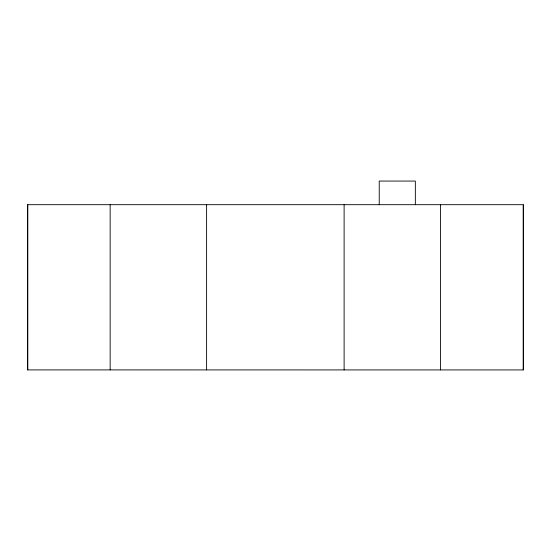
<?xml version="1.0" encoding="UTF-8"?>
<svg xmlns="http://www.w3.org/2000/svg" width="551" height="551" viewBox="0 0 551 551"><rect width="100%" height="100%" fill="white"/><g stroke="black" fill="none" stroke-linecap="round" stroke-linejoin="round"><path stroke-width="0.83" d="M523.45 204.724L523.45 369.935L27.55 369.9L27.55 204.69L523.181 204.69L523.181 369.9M440.573 204.69L440.573 369.9M415.344 204.724L415.344 181.065L379.226 181.065L379.226 204.724M344.113 204.69L344.113 369.9M206.611 204.69L206.611 369.9M110.152 204.69L110.152 369.9M27.819 204.724L27.819 369.935"/></g></svg>
